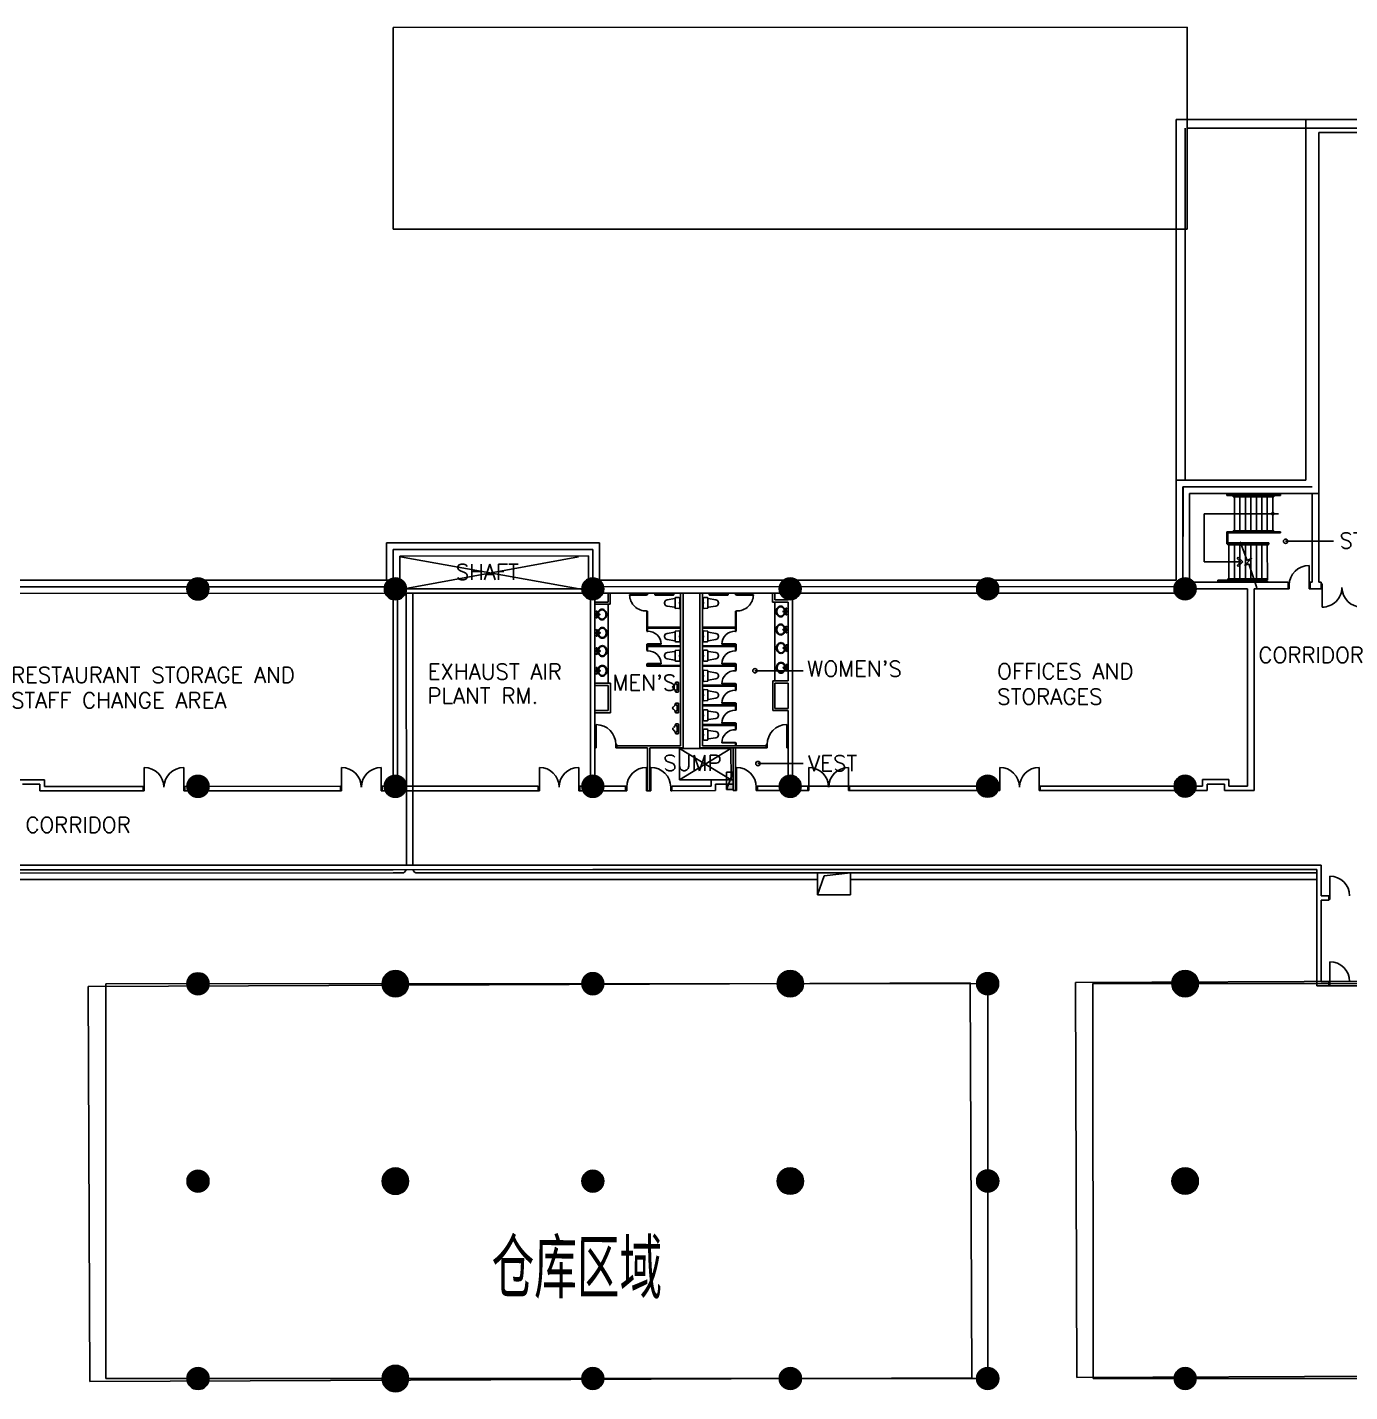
# Model space of a CAD drawing. Extents: x 3835738 to 4446688, y -234172 to 94826.
# Drawn here: x 4176206 to 4236489, y 32601 to 94805 of the extents above; entities that cross this region are included whole.
import ezdxf
from ezdxf.enums import TextEntityAlignment as Align

# ---------------------------------------------------------------- set-up
doc = ezdxf.new("R2010")
doc.units = 0
doc.header["$LTSCALE"] = 1000
doc.header["$MEASUREMENT"] = 0
doc.layers.add('e-填充', color=8, linetype='Continuous')
doc.layers.add('原有地下室', color=160, linetype='Continuous')
doc.styles.add('ROMANS', font='romans__.ttf', dxfattribs={"height": 0.2})
doc.styles.get("Standard").update_dxf_attribs({"font": 'gbenor.shx', "bigfont": 'gbcbig.shx'})

# ---------------------------------------------------------------- blocks, each defined once
blk = doc.blocks.new('A$C0789794C')
at = {"layer": 'e-填充'}
for p, q in [((53900, 55600), (53900, 46400)), ((90100, 55600), (53900, 55600)), ((90100, 46400), (90100, 55600)), ((89600, 51400), (126400, 51400)), ((89600, 34650), (89600, 51400)), ((95500, 51400), (95500, 34950)), ((95500, 51400), (117400, 51400)), ((90000, 34950), (90000, 51000)), ((90150, 51000), (126000, 51000)), ((96100, 50800), (116800, 50800)), ((96100, 50800), (96100, 34350)), ((53900, 46400), (90100, 46400)), ((95500, 34950), (89600, 34950)), ((89600, 34950), (89600, 30400)), ((89900, 34650), (89900, 30100)), ((95800, 34650), (89900, 34650)), ((89900, 30100), (89918, 34650)), ((89918, 34650), (95800, 34650)), ((90200, 30300), (90200, 34350)), ((96100, 34350), (90200, 34350)), ((91900, 34300), (91900, 34250)), ((91900, 34300), (94350, 34300)), ((91900, 34250), (94350, 34250)), ((92200, 34350), (92200, 34300)), ((92200, 34250), (92200, 34200)), ((94051, 34300), (94051, 34350)), ((94051, 34200), (94051, 34250)), ((94350, 34300), (94350, 34250)), ((95800, 34350), (95800, 30300)), ((96100, 34350), (96100, 30300)), ((92200, 34200), (94051, 34200)), ((92250, 34200), (92250, 32650)), ((92500, 34200), (92500, 32650)), ((92750, 34200), (92750, 32650)), ((93000, 34200), (93000, 32650)), ((93250, 34200), (93250, 32650)), ((93500, 34200), (93500, 32650)), ((93750, 34200), (93750, 32650)), ((94000, 34200), (94000, 32650)), ((90875, 31225), (90875, 33425)), ((90875, 33425), (94259, 33425)), ((91900, 32600), (91900, 32050)), ((91900, 32600), (94350, 32600)), ((91950, 32550), (91950, 32100)), ((91950, 32550), (94350, 32550)), ((92200, 32650), (92200, 32600)), ((92200, 32650), (94051, 32650)), ((94051, 32650), (94051, 32600)), ((94350, 32550), (94350, 32600)), ((53600, 32100), (63000, 32100)), ((53600, 30400), (53600, 32100)), ((53900, 30100), (53900, 31800)), ((53900, 31800), (63000, 31800)), ((53900, 30100), (53900, 31800)), ((53900, 31800), (63000, 31800)), ((63000, 32100), (63300, 32100)), ((63000, 31800), (63000, 30100)), ((63000, 31800), (63000, 30100)), ((63300, 32100), (63300, 30400)), ((91900, 32050), (92546, 32050)), ((91950, 32100), (92527, 32100)), ((91950, 32000), (91950, 32050)), ((91950, 32000), (92565, 32000)), ((92000, 30450), (92000, 32000)), ((92250, 30450), (92250, 32000)), ((92500, 30450), (92500, 32000)), ((92838, 31288), (92511, 32143)), ((92527, 32100), (93821, 32100)), ((92546, 32050), (93821, 32050)), ((92565, 32000), (93800, 32000)), ((92750, 30450), (92750, 32000)), ((93000, 30450), (93000, 32000)), ((93250, 30450), (93250, 32000)), ((93500, 30450), (93500, 32000)), ((93750, 30400), (93750, 32000)), ((93800, 32000), (93800, 32050)), ((93821, 32050), (93821, 32100)), ((96773, 32168), (94582, 32168)), ((54200, 31500), (62800, 31500)), ((54200, 30400), (54200, 31500)), ((54242, 29969), (62342, 31468)), ((54242, 31468), (62542, 29968)), ((62800, 30000), (62800, 31500)), ((90875, 31225), (92554, 31225)), ((92421, 31437), (92368, 31384)), ((92527, 31225), (92368, 31384)), ((92527, 31225), (92368, 31066)), ((92633, 31225), (92421, 31437)), ((92633, 31225), (92421, 31013)), ((92715, 31060), (93048, 31402)), ((92901, 31132), (92715, 31060)), ((93048, 31402), (92838, 31288)), ((93276, 30043), (92901, 31132)), ((92421, 31013), (92368, 31066)), ((95650, 30160), (95650, 31062)), ((27100, 30100), (53900, 30100)), ((27100, 30100), (53900, 30100)), ((27400, 30400), (54009, 30400)), ((54246, 30000), (62800, 30000)), ((62900, 20800), (62900, 30000)), ((63000, 30100), (89900, 30100)), ((63000, 30100), (89900, 30100)), ((63300, 30400), (89600, 30400)), ((72100, 30400), (72100, 21387)), ((90200, 30300), (94702, 30300)), ((90208, 30000), (92850, 30000)), ((91500, 30400), (93153, 30400)), ((91500, 30350), (91500, 30400)), ((91500, 30350), (93170, 30350)), ((91950, 30400), (91950, 30450)), ((91950, 30450), (93136, 30450)), ((91950, 30300), (91950, 30350)), ((91950, 30300), (93669, 30300)), ((92850, 30000), (92850, 21000)), ((93136, 30450), (93750, 30450)), ((93150, 30000), (94702, 30000)), ((93150, 20800), (93150, 30000)), ((93151, 30400), (93750, 30400)), ((93170, 30350), (93750, 30350)), ((93750, 30300), (93750, 30350)), ((94698, 30000), (94698, 30160)), ((94748, 30160), (94698, 30160)), ((94748, 30000), (94698, 30000)), ((94700, 30300), (94700, 30000)), ((94748, 30000), (94748, 30160)), ((95650, 30000), (95650, 30160)), ((95700, 30160), (95650, 30160)), ((95700, 30000), (95650, 30000)), ((95700, 30300), (95800, 30300)), ((95700, 30300), (95700, 30000)), ((95700, 30000), (95700, 30160)), ((95700, 30000), (96200, 30000)), ((95700, 30000), (96200, 30000)), ((96100, 30300), (96200, 30300)), ((96200, 30300), (96200, 30000)), ((96200, 30221), (96250, 30221)), ((96200, 30221), (96200, 30061)), ((96200, 30061), (96250, 30061)), ((96250, 30221), (96250, 30061)), ((96250, 30061), (96250, 29164)), ((26800, 29800), (54009, 29800)), ((53900, 29600), (53900, 20800)), ((54100, 29600), (54100, 21200)), ((54246, 29800), (62746, 29800)), ((54500, 29800), (54500, 17400)), ((54800, 29800), (54800, 17400)), ((62900, 29600), (62900, 20800)), ((63006, 29800), (71541, 29800)), ((63100, 29400), (63100, 29800)), ((63100, 29600), (63100, 21200)), ((63100, 29400), (63700, 29400)), ((63100, 25700), (63100, 29300)), ((63100, 29300), (63800, 29300)), ((63700, 29400), (63700, 29800)), ((63700, 29300), (63700, 25700)), ((63800, 29300), (63800, 29800)), ((65452, 29728), (64677, 29728)), ((65452, 29711), (64677, 29711)), ((65500, 29728), (65452, 29728)), ((65460, 29800), (65460, 29728)), ((65500, 29800), (65500, 29728)), ((65826, 29740), (65826, 29800)), ((65846, 29720), (66680, 29720)), ((65861, 29775), (65861, 29800)), ((65881, 29755), (66645, 29755)), ((66276, 29345), (66276, 29370)), ((66384, 29497), (66735, 29554)), ((66665, 29775), (66665, 29800)), ((66700, 29740), (66700, 29800)), ((66756, 29578), (66756, 29137)), ((66927, 29613), (66780, 29603)), ((67029, 29358), (66927, 29358)), ((66975, 29564), (66975, 29151)), ((67000, 22850), (67000, 29800)), ((67120, 22750), (67120, 29800)), ((67880, 22750), (67880, 29800)), ((67971, 29358), (68073, 29358)), ((68000, 22850), (68000, 29800)), ((68025, 29564), (68025, 29151)), ((68073, 29613), (68220, 29603)), ((68244, 29578), (68244, 29137)), ((68616, 29497), (68265, 29554)), ((68300, 29740), (68300, 29800)), ((69154, 29720), (68320, 29720)), ((68335, 29775), (68335, 29800)), ((69119, 29755), (68355, 29755)), ((68724, 29345), (68724, 29370)), ((69139, 29775), (69139, 29800)), ((69174, 29740), (69174, 29800)), ((69500, 29800), (69500, 29728)), ((69500, 29728), (69548, 29728)), ((69540, 29800), (69540, 29728)), ((69548, 29728), (70323, 29728)), ((69548, 29711), (70323, 29711)), ((71200, 29400), (71200, 29800)), ((71900, 29400), (71200, 29400)), ((71300, 29500), (71300, 29800)), ((71900, 29500), (71300, 29500)), ((71300, 25800), (71300, 29400)), ((71900, 29510), (71900, 29500)), ((71900, 29400), (71900, 25800)), ((72459, 29800), (90000, 29800)), ((63122, 28832), (63078, 28832)), ((63116, 28832), (63090, 28832)), ((63100, 28810), (63100, 28855)), ((63173, 28870), (63275, 28857)), ((63173, 28795), (63275, 28807)), ((65500, 28978), (65452, 28978)), ((65460, 28978), (65460, 28075)), ((65500, 28978), (65500, 28250)), ((66384, 29218), (66735, 29161)), ((66927, 29102), (66780, 29113)), ((68073, 29102), (68220, 29113)), ((68616, 29218), (68265, 29161)), ((69500, 28978), (69500, 28250)), ((69500, 28978), (69548, 28978)), ((69540, 28978), (69540, 28075)), ((71821, 29006), (71718, 28993)), ((71821, 28931), (71718, 28943)), ((71871, 28968), (71916, 28968)), ((71878, 28968), (71903, 28968)), ((71893, 28991), (71893, 28946)), ((63134, 27994), (63089, 27994)), ((63127, 27994), (63102, 27994)), ((63111, 27972), (63111, 28016)), ((63184, 28031), (63287, 28019)), ((65489, 28063), (65459, 28063)), ((65460, 28075), (65499, 28075)), ((67000, 28250), (65500, 28250)), ((67000, 28210), (65500, 28210)), ((65500, 28210), (65500, 28075)), ((66384, 27972), (66735, 28030)), ((66756, 28054), (66756, 27613)), ((66927, 28088), (66780, 28078)), ((66975, 28039), (66975, 27627)), ((68000, 28250), (69500, 28250)), ((68000, 28210), (69500, 28210)), ((68025, 28039), (68025, 27627)), ((68073, 28088), (68220, 28078)), ((68244, 28054), (68244, 27613)), ((68616, 27972), (68265, 28030)), ((69500, 28210), (69500, 28075)), ((69540, 28075), (69501, 28075)), ((69511, 28063), (69541, 28063)), ((71821, 28179), (71718, 28166)), ((71821, 28104), (71718, 28116)), ((71871, 28141), (71916, 28141)), ((71878, 28141), (71903, 28141)), ((71893, 28164), (71893, 28119)), ((63184, 27956), (63287, 27969)), ((65460, 27475), (65460, 27410)), ((65460, 27475), (65499, 27475)), ((65460, 27410), (65460, 27185)), ((65499, 27489), (66118, 27489)), ((65499, 27475), (66118, 27475)), ((65499, 27475), (65499, 27410)), ((67000, 27410), (65499, 27410)), ((67000, 27370), (65500, 27370)), ((65500, 27370), (65500, 27185)), ((66276, 27821), (66276, 27845)), ((66384, 27694), (66735, 27637)), ((66927, 27578), (66780, 27588)), ((67029, 27833), (66927, 27833)), ((67971, 27833), (68073, 27833)), ((68000, 27410), (69501, 27410)), ((68000, 27370), (69500, 27370)), ((68073, 27578), (68220, 27588)), ((68616, 27694), (68265, 27637)), ((68724, 27821), (68724, 27845)), ((69501, 27489), (68882, 27489)), ((69501, 27475), (68882, 27475)), ((69500, 27370), (69500, 27185)), ((69540, 27475), (69501, 27475)), ((69501, 27475), (69501, 27410)), ((69540, 27475), (69540, 27410)), ((69540, 27410), (69540, 27185)), ((63134, 27167), (63089, 27167)), ((63127, 27167), (63102, 27167)), ((63111, 27145), (63111, 27189)), ((63184, 27204), (63287, 27192)), ((63184, 27129), (63287, 27142)), ((65489, 27173), (65459, 27173)), ((65460, 27185), (65499, 27185)), ((66276, 26941), (66276, 26965)), ((66384, 27092), (66735, 27149)), ((66384, 26814), (66735, 26757)), ((66756, 27173), (66756, 26732)), ((66927, 27208), (66780, 27198)), ((67029, 26953), (66927, 26953)), ((66975, 27159), (66975, 26747)), ((67971, 26953), (68073, 26953)), ((68025, 27159), (68025, 26747)), ((68073, 27208), (68220, 27198)), ((68244, 27173), (68244, 26732)), ((68616, 27092), (68265, 27149)), ((68616, 26814), (68265, 26757)), ((68724, 26941), (68724, 26965)), ((69540, 27185), (69501, 27185)), ((69511, 27173), (69541, 27173)), ((71832, 27340), (71730, 27328)), ((71832, 27265), (71730, 27278)), ((71883, 27303), (71927, 27303)), ((71889, 27303), (71915, 27303)), ((71905, 27325), (71905, 27281)), ((63134, 26267), (63089, 26267)), ((63127, 26267), (63102, 26267)), ((63111, 26245), (63111, 26289)), ((63184, 26304), (63287, 26292)), ((63184, 26229), (63287, 26242)), ((65460, 26585), (65499, 26585)), ((65460, 26585), (65460, 26470)), ((67000, 26470), (65460, 26470)), ((65499, 26599), (66118, 26599)), ((65499, 26585), (65499, 26520)), ((65499, 26585), (66118, 26585)), ((67000, 26510), (65499, 26510)), ((66927, 26698), (66780, 26708)), ((68000, 26510), (69501, 26510)), ((68000, 26470), (69501, 26470)), ((68025, 26239), (68025, 25827)), ((68073, 26698), (68220, 26708)), ((68073, 26288), (68220, 26278)), ((68244, 26254), (68244, 25813)), ((68616, 26172), (68265, 26230)), ((69501, 26599), (68882, 26599)), ((69501, 26585), (68882, 26585)), ((69501, 26585), (69501, 26510)), ((69540, 26585), (69501, 26585)), ((69501, 26470), (69501, 26275)), ((69540, 26275), (69501, 26275)), ((69511, 26263), (69541, 26263)), ((69540, 26585), (69540, 26275)), ((72595, 26268), (70393, 26268)), ((71832, 26440), (71730, 26428)), ((71832, 26365), (71730, 26378)), ((71883, 26403), (71927, 26403)), ((71889, 26403), (71915, 26403)), ((71905, 26425), (71905, 26381)), ((63100, 25700), (63800, 25700)), ((63100, 25600), (63700, 25600)), ((63100, 24450), (63100, 25600)), ((63700, 24450), (63700, 25600)), ((63800, 24350), (63800, 25700)), ((66889, 25745), (66789, 25745)), ((66839, 25623), (66839, 25417)), ((66914, 25320), (66914, 25720)), ((67971, 26033), (68073, 26033)), ((68000, 25610), (69501, 25610)), ((68000, 25570), (69500, 25570)), ((68073, 25778), (68220, 25788)), ((68616, 25894), (68265, 25837)), ((68724, 26021), (68724, 26045)), ((69501, 25689), (68882, 25689)), ((69501, 25675), (68882, 25675)), ((69500, 25570), (69500, 25385)), ((69501, 25675), (69501, 25610)), ((69540, 25675), (69501, 25675)), ((69540, 25675), (69540, 25610)), ((69540, 25610), (69540, 25385)), ((71900, 25800), (71200, 25800)), ((71200, 24450), (71200, 25800)), ((71900, 25700), (71300, 25700)), ((71300, 24550), (71300, 25700)), ((71900, 25700), (71900, 24550)), ((66889, 25295), (66789, 25295)), ((67971, 25153), (68073, 25153)), ((68025, 25359), (68025, 24947)), ((68073, 25408), (68220, 25398)), ((68073, 24898), (68220, 24908)), ((68244, 25373), (68244, 24932)), ((68616, 25292), (68265, 25349)), ((68616, 25014), (68265, 24957)), ((68724, 25141), (68724, 25165)), ((69540, 25385), (69501, 25385)), ((69511, 25373), (69541, 25373)), ((63100, 24450), (63700, 24450)), ((63100, 24350), (63800, 24350)), ((63100, 21000), (63100, 24350)), ((66889, 24795), (66789, 24795)), ((66889, 24345), (66789, 24345)), ((66839, 24673), (66839, 24467)), ((66914, 24370), (66914, 24770)), ((68000, 24710), (69501, 24710)), ((68000, 24670), (69501, 24670)), ((68025, 24439), (68025, 24027)), ((68073, 24488), (68220, 24478)), ((68244, 24454), (68244, 24013)), ((68616, 24372), (68265, 24430)), ((69501, 24799), (68882, 24799)), ((69501, 24785), (68882, 24785)), ((69540, 24785), (69501, 24785)), ((69501, 24785), (69501, 24710)), ((69501, 24670), (69501, 24475)), ((69540, 24475), (69501, 24475)), ((69511, 24463), (69541, 24463)), ((69540, 24785), (69540, 24475)), ((71900, 24450), (71200, 24450)), ((71900, 24550), (71300, 24550)), ((71900, 24450), (71900, 21000)), ((63150, 22910), (63150, 23812)), ((66889, 23845), (66789, 23845)), ((66839, 23723), (66839, 23517)), ((66914, 23420), (66914, 23820)), ((67971, 24233), (68073, 24233)), ((68000, 23810), (69501, 23810)), ((68000, 23770), (69500, 23770)), ((68073, 23978), (68220, 23988)), ((68616, 24094), (68265, 24037)), ((68724, 24221), (68724, 24245)), ((69501, 23889), (68882, 23889)), ((69501, 23875), (68882, 23875)), ((69500, 23770), (69500, 23585)), ((69540, 23875), (69501, 23875)), ((69501, 23875), (69501, 23810)), ((69540, 23875), (69540, 23810)), ((69540, 23810), (69540, 23585)), ((71850, 22910), (71850, 23812)), ((66889, 23395), (66789, 23395)), ((67971, 23353), (68073, 23353)), ((68025, 23559), (68025, 23147)), ((68073, 23608), (68220, 23598)), ((68073, 23098), (68220, 23108)), ((68244, 23573), (68244, 23132)), ((68616, 23492), (68265, 23549)), ((68616, 23214), (68265, 23157)), ((68724, 23341), (68724, 23365)), ((69540, 23585), (69501, 23585)), ((69511, 23573), (69541, 23573)), ((63100, 22750), (63100, 22910)), ((63100, 22910), (63150, 22910)), ((63100, 22750), (63150, 22750)), ((63150, 22750), (63150, 22910)), ((64052, 22750), (64052, 22910)), ((64052, 22910), (64102, 22910)), ((64052, 22750), (64102, 22750)), ((64100, 22750), (64100, 22850)), ((64100, 22850), (67000, 22850)), ((64100, 22750), (65500, 22750)), ((64102, 22750), (64102, 22910)), ((65500, 20800), (65500, 22750)), ((65600, 22750), (67120, 22750)), ((65600, 20800), (65600, 22750)), ((66950, 22723), (69300, 21298)), ((69300, 22723), (66950, 21298)), ((66950, 21298), (66950, 22723)), ((69300, 22723), (66950, 22723)), ((70900, 22750), (67880, 22750)), ((70900, 22850), (68000, 22850)), ((69501, 22999), (68882, 22999)), ((69501, 22985), (68882, 22985)), ((69300, 21298), (69300, 22723)), ((69400, 21300), (69400, 22750)), ((69500, 20800), (69500, 22750)), ((69501, 22985), (69501, 22850)), ((69540, 22985), (69501, 22985)), ((69540, 22985), (69540, 22850)), ((70898, 22750), (70898, 22910)), ((70948, 22910), (70898, 22910)), ((70948, 22750), (70898, 22750)), ((70900, 22850), (70900, 22750)), ((70948, 22750), (70948, 22910)), ((71850, 22750), (71850, 22910)), ((71900, 22910), (71850, 22910)), ((71900, 22750), (71850, 22750)), ((71900, 22750), (71900, 22910)), ((42550, 20960), (42550, 21857)), ((44350, 20960), (44350, 21857)), ((51550, 20960), (51550, 21857)), ((53350, 20960), (53350, 21857)), ((60564, 20960), (60564, 21860)), ((62364, 20960), (62364, 21860)), ((65450, 20960), (65450, 21862)), ((65650, 20960), (65650, 21862)), ((69550, 20960), (69550, 21862)), ((72595, 22037), (70528, 22037)), ((72850, 20960), (72850, 21857)), ((74650, 20960), (74650, 21857)), ((81550, 20960), (81550, 21857)), ((83350, 20960), (83350, 21857)), ((36800, 21300), (38000, 21300)), ((38000, 21000), (38000, 21300)), ((69300, 21298), (66950, 21298)), ((69400, 21300), (68400, 21300)), ((68400, 21000), (68400, 21300)), ((69100, 20850), (69400, 21650)), ((69100, 21650), (69400, 21650)), ((69100, 20850), (69100, 21650)), ((69400, 21650), (69400, 20850)), ((90800, 21300), (92000, 21300)), ((90800, 21000), (90800, 21300)), ((92000, 21000), (92000, 21300)), ((37000, 21100), (37800, 21100)), ((37800, 20800), (37800, 21100)), ((37800, 20800), (42500, 20800)), ((38000, 21000), (42500, 21000)), ((42500, 20800), (42500, 21000)), ((42500, 20960), (42550, 20960)), ((42500, 20800), (42500, 20960)), ((42500, 20800), (42550, 20800)), ((42550, 20800), (42550, 20960)), ((44350, 20800), (44350, 20960)), ((44350, 20960), (44400, 20960)), ((44350, 20800), (44400, 20800)), ((44400, 20800), (44400, 21000)), ((44400, 21000), (51500, 21000)), ((44400, 20800), (44400, 20960)), ((44400, 20800), (51500, 20800)), ((51500, 20800), (51500, 21000)), ((51500, 20960), (51550, 20960)), ((51500, 20800), (51500, 20960)), ((51500, 20800), (51550, 20800)), ((51550, 20800), (51550, 20960)), ((53350, 20800), (53350, 20960)), ((53350, 20960), (53400, 20960)), ((53350, 20800), (53400, 20800)), ((53400, 20800), (53400, 21000)), ((53400, 21000), (60514, 21000)), ((53400, 20800), (53400, 20960)), ((53400, 20800), (60514, 20800)), ((60514, 21000), (60514, 20800)), ((62414, 21000), (62414, 20800)), ((62414, 21000), (63000, 21000)), ((62414, 20800), (63000, 20800)), ((62900, 20800), (64500, 20800)), ((63312, 21000), (64500, 21000)), ((64498, 20800), (64498, 20960)), ((64548, 20960), (64498, 20960)), ((64548, 20800), (64498, 20800)), ((64500, 20800), (64500, 21000)), ((64548, 20800), (64548, 20960)), ((65450, 20800), (65450, 20960)), ((65500, 20960), (65450, 20960)), ((65500, 20800), (65450, 20800)), ((65500, 20800), (65500, 20960)), ((65500, 20800), (65600, 20800)), ((65600, 20800), (65600, 20960)), ((65600, 20960), (65650, 20960)), ((65600, 20800), (65650, 20800)), ((65650, 20800), (65650, 20960)), ((66552, 20800), (66552, 20960)), ((66552, 20960), (66602, 20960)), ((66552, 20800), (66602, 20800)), ((66600, 20800), (66600, 21000)), ((68400, 21000), (66600, 21000)), ((68600, 20800), (66600, 20800)), ((66602, 20800), (66602, 20960)), ((69400, 21100), (68600, 21100)), ((68600, 20800), (68600, 21100)), ((69400, 20850), (69100, 20850)), ((69400, 20800), (69400, 21100)), ((69500, 20800), (69400, 20800)), ((69500, 20800), (69500, 20960)), ((69500, 20960), (69550, 20960)), ((69500, 20800), (69550, 20800)), ((69550, 20800), (69550, 20960)), ((70452, 20800), (70452, 20960)), ((70452, 20960), (70502, 20960)), ((70452, 20800), (70502, 20800)), ((70500, 20800), (70500, 21000)), ((71688, 21000), (70500, 21000)), ((71688, 20800), (70500, 20800)), ((70502, 20800), (70502, 20960)), ((72371, 21000), (81500, 21000)), ((72371, 20800), (72800, 20800)), ((72800, 20800), (72800, 21000)), ((72800, 20960), (72850, 20960)), ((72800, 20800), (72800, 20960)), ((72800, 20800), (72850, 20800)), ((72850, 20800), (72850, 20960)), ((74650, 20800), (74650, 20960)), ((74650, 20960), (74700, 20960)), ((74650, 20800), (74700, 20800)), ((74700, 20800), (74700, 21000)), ((74700, 20800), (74700, 20960)), ((74700, 20800), (81500, 20800)), ((81500, 21000), (81500, 20800)), ((81500, 20800), (81500, 20960)), ((81500, 20960), (81550, 20960)), ((81500, 20800), (81550, 20800)), ((81550, 20800), (81550, 20960)), ((83350, 20960), (83400, 20960)), ((83350, 20800), (83350, 20960)), ((83350, 20800), (83400, 20800)), ((83400, 21000), (83400, 20800)), ((83400, 21000), (90800, 21000)), ((83400, 20800), (83400, 20960)), ((83400, 20800), (91000, 20800)), ((91000, 21100), (91800, 21100)), ((91000, 20800), (91000, 21100)), ((91800, 20800), (91800, 21100)), ((91800, 20800), (93150, 20800)), ((92000, 21000), (92850, 21000)), ((-600, 17400), (63000, 17400)), ((100, 17200), (53900, 17200)), ((53900, 17050), (26800, 17050)), ((53900, 17200), (63000, 17200)), ((54300, 17050), (53900, 17050)), ((63000, 17050), (55000, 17050)), ((63000, 17400), (96200, 17400)), ((63000, 17200), (96000, 17200)), ((63000, 17050), (96000, 17050)), ((73250, 16050), (73250, 17050)), ((73250, 16050), (73550, 16912)), ((73550, 16912), (74750, 17050)), ((74750, 16050), (74750, 17050)), ((96000, 11900), (96000, 17200)), ((96200, 16002), (96200, 17400)), ((96603, 16002), (96603, 16899)), ((53900, 16750), (20750, 16750)), ((63000, 16750), (53900, 16750)), ((63000, 16750), (73250, 16750)), ((74750, 16750), (96000, 16750)), ((73250, 16050), (74750, 16050)), ((96200, 16002), (96553, 16002)), ((96200, 12100), (96200, 15802)), ((96200, 15802), (96553, 15802)), ((96553, 16002), (96553, 15802)), ((96553, 15842), (96553, 16002)), ((96553, 16002), (96603, 16002)), ((96553, 15842), (96603, 15842)), ((96603, 15842), (96603, 16002)), ((96603, 12100), (96603, 12997)), ((40800, 12000), (81000, 12000)), ((40800, -6000), (40800, 12000)), ((81000, -6000), (81000, 12000)), ((85800, 12000), (130200, 12000)), ((85800, -6000), (85800, 12000)), ((96553, 11900), (96000, 11900)), ((96553, 12100), (96200, 12100)), ((96553, 12100), (96553, 11900)), ((96553, 11940), (96553, 12100)), ((96553, 12100), (96603, 12100)), ((96553, 11940), (96603, 11940)), ((96553, 11900), (98725, 11900)), ((96603, 11940), (96603, 12100)), ((40800, -6000), (81000, -6000)), ((85800, -6000), (130200, -6000))]:
    blk.add_line(p, q, dxfattribs=at)
for points, const_width in [([(44750, 30000, 1), (45250, 30000, 1)], 500), ([(53754, 30000, 1), (54246, 30000, 1)], 491), ([(62750, 30000, 1), (63250, 30000, 1)], 500), ([(62750, 30000, 1), (63250, 30000, 1)], 500), ([(71754, 30000, 1), (72246, 30000, 1)], 491), ([(80750, 30000, 1), (81250, 30000, 1)], 500), ([(89754, 30000, 1), (90246, 30000, 1)], 491), ([(44750, 21000, 1), (45250, 21000, 1)], 500), ([(44750, 21000, 1), (45250, 21000, 1)], 500), ([(53750, 21000, 1), (54250, 21000, 1)], 500), ([(53750, 21000, 1), (54250, 21000, 1)], 500), ([(62750, 21000, 1), (63250, 21000, 1)], 500), ([(62750, 21000, 1), (63250, 21000, 1)], 500), ([(62750, 21000, 1), (63250, 21000, 1)], 500), ([(62750, 21000, 1), (63250, 21000, 1)], 500), ([(71750, 21000, 1), (72250, 21000, 1)], 500), ([(71750, 21000, 1), (72250, 21000, 1)], 500), ([(80750, 21000, 1), (81250, 21000, 1)], 500), ([(80750, 21000, 1), (81250, 21000, 1)], 500), ([(89750, 21000, 1), (90250, 21000, 1)], 500), ([(89750, 21000, 1), (90250, 21000, 1)], 500), ([(44750, 12000, 1), (45250, 12000, 1)], 500), ([(44750, 12000, 1), (45250, 12000, 1)], 500), ([(53706, 12000, 1), (54294, 12000, 1)], 588), ([(62750, 12000, 1), (63250, 12000, 1)], 500), ([(62750, 12000, 1), (63250, 12000, 1)], 500), ([(62750, 12000, 1), (63250, 12000, 1)], 500), ([(62750, 12000, 1), (63250, 12000, 1)], 500), ([(71706, 12000, 1), (72294, 12000, 1)], 588), ([(80750, 12000, 1), (81250, 12000, 1)], 500), ([(80750, 12000, 1), (81250, 12000, 1)], 500), ([(89706, 12000, 1), (90294, 12000, 1)], 588), ([(44750, 3000, 1), (45250, 3000, 1)], 500), ([(44750, 3000, 1), (45250, 3000, 1)], 500), ([(53706, 3000, 1), (54294, 3000, 1)], 588), ([(62750, 3000, 1), (63250, 3000, 1)], 500), ([(62750, 3000, 1), (63250, 3000, 1)], 500), ([(62750, 3000, 1), (63250, 3000, 1)], 500), ([(62750, 3000, 1), (63250, 3000, 1)], 500), ([(71706, 3000, 1), (72294, 3000, 1)], 588), ([(80750, 3000, 1), (81250, 3000, 1)], 500), ([(80750, 3000, 1), (81250, 3000, 1)], 500), ([(89706, 3000, 1), (90294, 3000, 1)], 588), ([(44750, -6000, 1), (45250, -6000, 1)], 500), ([(44750, -6000, 1), (45250, -6000, 1)], 500), ([(53706, -6000, 1), (54294, -6000, 1)], 588), ([(62750, -6000, 1), (63250, -6000, 1)], 500), ([(62750, -6000, 1), (63250, -6000, 1)], 500), ([(62750, -6000, 1), (63250, -6000, 1)], 500), ([(71750, -6000, 1), (72250, -6000, 1)], 500), ([(71750, -6000, 1), (72250, -6000, 1)], 500), ([(80750, -6000, 1), (81250, -6000, 1)], 500), ([(80750, -6000, 1), (81250, -6000, 1)], 500), ([(89750, -6000, 1), (90250, -6000, 1)], 500), ([(89750, -6000, 1), (90250, -6000, 1)], 500)]:
    blk.add_lwpolyline(points, format="xyb", close=True, dxfattribs=dict(at, const_width=const_width))
for points in [[(60564, 20960), (60514, 20960), (60514, 20800), (60564, 20800), (60564, 20960)], [(62364, 20960), (62414, 20960), (62414, 20800), (62364, 20800), (62364, 20960)]]:
    blk.add_lwpolyline(points, dxfattribs=at)
for centre, radius in [((94000, 33425), 50), ((94582, 32168), 100), ((45000, 30000), 500), ((54000, 30000), 500), ((63000, 30000), 500), ((63000, 30000), 500), ((72000, 30000), 500), ((72000, 30000), 500), ((81000, 30000), 500), ((90000, 30000), 500), ((70393, 26268), 100), ((70528, 22037), 100), ((45000, 21000), 500), ((45000, 21000), 500), ((54000, 21000), 500), ((54000, 21000), 500), ((63000, 21000), 500), ((63000, 21000), 500), ((63000, 21000), 500), ((63000, 21000), 500), ((72000, 21000), 500), ((72000, 21000), 500), ((81000, 21000), 500), ((81000, 21000), 500), ((90000, 21000), 500), ((90000, 21000), 500), ((45000, 12000), 500), ((45000, 12000), 500), ((54000, 12000), 600), ((63000, 12000), 500), ((63000, 12000), 500), ((63000, 12000), 500), ((63000, 12000), 500), ((72000, 12000), 600), ((81000, 12000), 500), ((81000, 12000), 500), ((90000, 12000), 600), ((45000, 3000), 500), ((45000, 3000), 500), ((54000, 3000), 600), ((63000, 3000), 500), ((63000, 3000), 500), ((63000, 3000), 500), ((63000, 3000), 500), ((72000, 3000), 600), ((81000, 3000), 500), ((81000, 3000), 500), ((90000, 3000), 600), ((45000, -6000), 500), ((45000, -6000), 500), ((54000, -6000), 600), ((63000, -6000), 500), ((63000, -6000), 500), ((63000, -6000), 500), ((72000, -6000), 500), ((72000, -6000), 500), ((81000, -6000), 500), ((81000, -6000), 500), ((90000, -6000), 500), ((90000, -6000), 500)]:
    blk.add_circle(centre, radius, dxfattribs=at)
for centre, radius, start, end in [((95650, 30160), 902, 90, 180), ((96250, 30061), 897, 270, 0), ((98050, 30061), 897, 180, 270), ((65427, 29741), 750, 180.99387, 271.89947), ((65846, 29740), 20, 180, 270), ((65881, 29775), 20, 180, 270), ((66404, 29370), 128, 98.69542, 180), ((66404, 29345), 128, 180, 261.30458), ((66645, 29775), 20, 270, 0), ((66680, 29740), 20, 270, 0), ((66731, 29578), 24.5, 270, 0), ((66780, 29578), 24.5, 90, 180), ((66927, 29564), 48.9, 0, 90), ((68320, 29740), 20, 180, 270), ((68355, 29775), 20, 180, 270), ((69119, 29775), 20, 270, 0), ((69154, 29740), 20, 270, 0), ((69573, 29741), 750, 268.10053, 359.00613), ((66731, 29137), 24.5, 0, 90), ((66780, 29137), 24.5, 180, 270), ((66927, 29151), 48.9, 270, 0), ((65518, 27465), 600, 0.99387, 91.89947), ((66731, 28054), 24.5, 270, 0), ((66780, 28054), 24.5, 90, 180), ((66927, 28039), 48.9, 0, 90), ((69482, 27465), 600, 88.10053, 179.00613), ((66404, 27845), 128, 98.69542, 180), ((66404, 27821), 128, 180, 261.30458), ((66731, 27613), 24.5, 0, 90), ((66780, 27613), 24.5, 180, 270), ((66927, 27627), 48.9, 270, 0), ((65518, 26575), 600, 0.99387, 91.89947), ((66404, 26965), 128, 98.69542, 180), ((66404, 26941), 128, 180, 261.30458), ((66731, 27173), 24.5, 270, 0), ((66731, 26732), 24.5, 0, 90), ((66780, 27173), 24.5, 90, 180), ((66927, 27159), 48.9, 0, 90), ((69482, 26575), 600, 88.10053, 179.00613), ((66780, 26732), 24.5, 180, 270), ((66927, 26747), 48.9, 270, 0), ((69482, 25665), 600, 88.10053, 179.00613), ((66704, 25520), 63.2, 126.391, 244.83717), ((66614, 25713), 150, 295.16283, 2.31241), ((66789, 25720), 25, 90, 180), ((66789, 25720), 25, 90, 255.52249), ((66764, 25623), 75, 0, 75.52249), ((66889, 25720), 25, 0, 90), ((66614, 25327), 150, 357.68759, 64.83717), ((66789, 25320), 25, 104.47751, 270), ((66789, 25320), 25, 180, 270), ((66764, 25417), 75, 284.47751, 0), ((66889, 25320), 25, 270, 0), ((69482, 24775), 600, 88.10053, 179.00613), ((66704, 24570), 63.2, 126.391, 244.83717), ((66614, 24763), 150, 295.16283, 2.31241), ((66614, 24377), 150, 357.68759, 64.83717), ((66789, 24770), 25, 90, 180), ((66789, 24770), 25, 90, 255.52249), ((66789, 24370), 25, 104.47751, 270), ((66789, 24370), 25, 180, 270), ((66764, 24673), 75, 0, 75.52249), ((66764, 24467), 75, 284.47751, 0), ((66889, 24770), 25, 0, 90), ((66889, 24370), 25, 270, 0), ((69482, 23865), 600, 88.10053, 179.00613), ((63150, 22910), 902, 0, 90), ((66704, 23620), 63.2, 126.391, 244.83717), ((66614, 23813), 150, 295.16283, 2.31241), ((66789, 23820), 25, 90, 180), ((66789, 23820), 25, 90, 255.52249), ((66764, 23723), 75, 0, 75.52249), ((66889, 23820), 25, 0, 90), ((71850, 22910), 902, 90, 180), ((66614, 23427), 150, 357.68759, 64.83717), ((66789, 23420), 25, 104.47751, 270), ((66789, 23420), 25, 180, 270), ((66764, 23517), 75, 284.47751, 0), ((66889, 23420), 25, 270, 0), ((69482, 22975), 600, 88.10053, 179.00613), ((42550, 20960), 897, 0, 90), ((44350, 20960), 897, 90, 180), ((51550, 20960), 897, 0, 90), ((53350, 20960), 897, 90, 180), ((60564, 20960), 900, 0, 90), ((62364, 20960), 900, 90, 180), ((65450, 20960), 902, 90, 180), ((65650, 20960), 902, 0, 90), ((69550, 20960), 902, 0, 90), ((72850, 20960), 897, 0, 90), ((74650, 20960), 897, 90, 180), ((81550, 20960), 897, 0, 90), ((83350, 20960), 897, 90, 180), ((54300, 17250), 200, 270, 345.52249), ((55000, 17250), 200, 194.47751, 270), ((96603, 16002), 897, 0, 90), ((96603, 12100), 897, 0, 90)]:
    blk.add_arc(centre, radius, start, end, dxfattribs=at)
at = {"layer": 'e-填充', "extrusion": (0, 0, -1)}
for centre, major_axis, start_param, end_param in [((68073, 29564), (34.6, 34.6), 3.926991, 5.497787), ((68220, 29578), (-17.3, 17.3), 0.785398, 2.356194), ((68269, 29578), (17.3, 17.3), 2.356194, 3.926991), ((68596, 29370), (-90.8, 90.8), 0.937162, 2.356194), ((68596, 29345), (90.8, 90.8), 0.785398, 2.204431), ((63167, 28832), (26.9, 26.9), 2.195504, 5.658478), ((63167, 28959), (18, 18), -0.785398, 5.497787), ((63167, 28832), (18, 18), -0.785398, 5.497787), ((63167, 28705), (18, 18), -0.785398, 5.497787), ((63508, 28832), (205, 205), 4.037198, 4.263734), ((63508, 28832), (-205, 205), 5.161043, 5.38758), ((63467, 28847), (175, 175), 4.263734, 4.628669), ((63467, 28818), (-175, 175), 4.796109, 5.161043), ((63508, 28832), (184, 184), 4.035898, 4.263734), ((63508, 28832), (-184, 184), 5.161043, 5.388879), ((63467, 28847), (154, 154), 4.263734, 4.628669), ((63467, 28818), (-154, 154), 4.796109, 5.161043), ((63271, 28832), (-18, 18), 0.946088, 3.766301), ((63442, 28868), (151, 151), 4.628669, 5.042091), ((63442, 28797), (-151, 151), 4.382687, 4.796109), ((63300, 28832), (18, 18), -1.38728, 2.958076), ((63300, 28832), (-13.5, 13.5), 0.264847, 4.447542), ((63442, 28868), (-130, 130), 6.199465, 6.612887), ((63442, 28797), (130, 130), 2.811891, 3.225313), ((63425, 28902), (125, 125), -1.241094, -0.785398), ((63425, 28902), (-104, 104), 0.329702, 0.785398), ((63425, 28763), (104, 104), 2.356194, 2.811891), ((63425, 28902), (-125, 125), 0.785398, 1.241094), ((63425, 28902), (104, 104), -0.785398, -0.329702), ((63425, 28763), (-104, 104), 3.471295, 3.926991), ((63409, 28868), (130, 130), -0.329702, 0.08372), ((63409, 28797), (-130, 130), 3.057873, 3.471295), ((63409, 28868), (151, 151), -0.329702, 0.08372), ((63409, 28797), (-151, 151), 3.057873, 3.471295), ((63383, 28847), (154, 154), 0.08372, 0.448655), ((63383, 28818), (-154, 154), 2.692938, 3.057873), ((63383, 28847), (175, 175), 0.08372, 0.448655), ((63383, 28818), (-175, 175), 2.692938, 3.057873), ((63343, 28832), (184, 184), 0.448655, 0.785398), ((63343, 28832), (-184, 184), 2.356194, 2.692938), ((63343, 28832), (205, 205), 0.448655, 0.785398), ((63343, 28832), (-205, 205), 2.356194, 2.692938), ((68073, 29151), (-34.6, 34.6), 3.926991, 5.497787), ((68220, 29137), (-17.3, 17.3), 2.356194, 3.926991), ((68269, 29137), (-17.3, 17.3), 5.497787, 7.068583), ((71650, 28968), (205, 205), 3.926991, 4.263734), ((71650, 28968), (-205, 205), 5.161043, 5.497787), ((71610, 28982), (175, 175), 4.263734, 4.628669), ((71610, 28954), (-175, 175), 4.796109, 5.161043), ((71650, 28968), (184, 184), 3.926991, 4.263734), ((71650, 28968), (-184, 184), 5.161043, 5.497787), ((71610, 28982), (154, 154), 4.263734, 4.628669), ((71610, 28954), (-154, 154), 4.796109, 5.161043), ((71584, 29004), (151, 151), 4.628669, 5.042091), ((71584, 28933), (-151, 151), 4.382687, 4.796109), ((71584, 29004), (-130, 130), 6.199465, 6.612887), ((71584, 28933), (130, 130), 2.811891, 3.225313), ((71568, 29038), (125, 125), -1.241094, -0.785398), ((71568, 28899), (125, 125), 2.356194, 2.811891), ((71568, 29038), (-104, 104), 0.329702, 0.785398), ((71568, 28899), (104, 104), 2.356194, 2.811891), ((71568, 29038), (-125, 125), 0.785398, 1.241094), ((71568, 29038), (104, 104), -0.785398, -0.329702), ((71568, 28899), (-104, 104), 3.471295, 3.926991), ((71568, 28899), (-125, 125), 3.471295, 3.926991), ((71552, 29004), (130, 130), -0.329702, 0.08372), ((71552, 28933), (-130, 130), 3.057873, 3.471295), ((71552, 29004), (151, 151), -0.329702, 0.08372), ((71552, 28933), (-151, 151), 3.057873, 3.471295), ((71693, 28968), (18, 18), 1.754313, 6.099669), ((71693, 28968), (-13.5, 13.5), 3.406439, 7.589135), ((71526, 28982), (-154, 154), 1.654516, 2.019451), ((71526, 28954), (154, 154), 1.122142, 1.487076), ((71722, 28968), (-18, 18), 4.08768, 6.907894), ((71526, 28982), (175, 175), 0.08372, 0.448655), ((71526, 28954), (-175, 175), 2.692938, 3.057873), ((71486, 28968), (184, 184), 0.448655, 0.676491), ((71486, 28968), (-184, 184), 2.465102, 2.692938), ((71486, 28968), (205, 205), 0.448655, 0.675191), ((71486, 28968), (-205, 205), 2.466401, 2.692938), ((71827, 29095), (-18, 18), 3.926991, 10.210176), ((71827, 28968), (-18, 18), 3.926991, 10.210176), ((71827, 28841), (-18, 18), 3.926991, 10.210176), ((71827, 28968), (-26.9, 26.9), 0.624708, 4.087681), ((63178, 27994), (26.9, 26.9), 2.195504, 5.658478), ((63178, 28121), (18, 18), -0.785398, 5.497787), ((63178, 27994), (18, 18), -0.785398, 5.497787), ((63519, 27994), (205, 205), 4.037198, 4.263734), ((63479, 28008), (175, 175), 4.263734, 4.628669), ((63519, 27994), (184, 184), 4.035898, 4.263734), ((63479, 28008), (154, 154), 4.263734, 4.628669), ((63283, 27994), (-18, 18), 0.946088, 3.766301), ((63453, 28030), (151, 151), 4.628669, 5.042091), ((63312, 27994), (18, 18), -1.38728, 2.958076), ((63312, 27994), (-13.5, 13.5), 0.264847, 4.447542), ((63453, 28030), (-130, 130), 6.199465, 6.612887), ((63425, 28763), (-125, 125), 3.926991, 4.382687), ((63437, 28063), (125, 125), -1.241094, -0.785398), ((63437, 28063), (-104, 104), 0.329702, 0.785398), ((63425, 28763), (125, 125), 1.900498, 2.356194), ((63437, 28063), (-125, 125), 0.785398, 1.241094), ((63437, 28063), (104, 104), -0.785398, -0.329702), ((63420, 28030), (130, 130), -0.329702, 0.08372), ((63420, 28030), (151, 151), -0.329702, 0.08372), ((63395, 28008), (154, 154), 0.08372, 0.448655), ((63395, 28008), (175, 175), 0.08372, 0.448655), ((63354, 27994), (184, 184), 0.448655, 0.785398), ((63354, 27994), (-184, 184), 2.356194, 2.692938), ((63354, 27994), (205, 205), 0.448655, 0.785398), ((63354, 27994), (-205, 205), 2.356194, 2.692938), ((68073, 28039), (34.6, 34.6), 3.926991, 5.497787), ((68220, 28054), (-17.3, 17.3), 0.785398, 2.356194), ((68269, 28054), (17.3, 17.3), 2.356194, 3.926991), ((71650, 28141), (205, 205), 3.926991, 4.263734), ((71650, 28141), (-205, 205), 5.161043, 5.497787), ((71610, 28155), (175, 175), 4.263734, 4.628669), ((71610, 28127), (-175, 175), 4.796109, 5.161043), ((71650, 28141), (184, 184), 3.926991, 4.263734), ((71650, 28141), (-184, 184), 5.161043, 5.497787), ((71610, 28155), (154, 154), 4.263734, 4.628669), ((71610, 28127), (-154, 154), 4.796109, 5.161043), ((71584, 28177), (151, 151), 4.628669, 5.042091), ((71584, 28177), (-130, 130), 6.199465, 6.612887), ((71568, 28211), (125, 125), -1.241094, -0.785398), ((71568, 28211), (-104, 104), 0.329702, 0.785398), ((71568, 28211), (-125, 125), 0.785398, 1.241094), ((71568, 28211), (104, 104), -0.785398, -0.329702), ((71552, 28177), (130, 130), -0.329702, 0.08372), ((71552, 28177), (151, 151), -0.329702, 0.08372), ((71693, 28141), (18, 18), 1.754313, 6.099669), ((71693, 28141), (-13.5, 13.5), 3.406439, 7.589135), ((71526, 28155), (-154, 154), 1.654516, 2.019451), ((71526, 28127), (154, 154), 1.122142, 1.487076), ((71722, 28141), (-18, 18), 4.08768, 6.907894), ((71526, 28155), (175, 175), 0.08372, 0.448655), ((71526, 28127), (-175, 175), 2.692938, 3.057873), ((71486, 28141), (184, 184), 0.448655, 0.676491), ((71486, 28141), (-184, 184), 2.465102, 2.692938), ((71486, 28141), (205, 205), 0.448655, 0.675191), ((71486, 28141), (-205, 205), 2.466401, 2.692938), ((71827, 28268), (-18, 18), 3.926991, 10.210176), ((71827, 28141), (-18, 18), 3.926991, 10.210176), ((71827, 28014), (-18, 18), 3.926991, 10.210176), ((71827, 28141), (-26.9, 26.9), 0.624708, 4.087681), ((63178, 27867), (18, 18), -0.785398, 5.497787), ((63519, 27994), (-205, 205), 5.161043, 5.38758), ((63479, 27980), (-175, 175), 4.796109, 5.161043), ((63519, 27994), (-184, 184), 5.161043, 5.388879), ((63479, 27980), (-154, 154), 4.796109, 5.161043), ((63453, 27958), (-151, 151), 4.382687, 4.796109), ((63453, 27203), (151, 151), 4.628669, 5.042091), ((63453, 27958), (130, 130), 2.811891, 3.225313), ((63437, 27924), (-125, 125), 3.926991, 4.382687), ((63437, 27236), (125, 125), -1.241094, -0.785398), ((63437, 27924), (104, 104), 2.356194, 2.811891), ((63437, 27236), (-104, 104), 0.329702, 0.785398), ((63437, 27924), (-104, 104), 3.471295, 3.926991), ((63437, 27924), (125, 125), 1.900498, 2.356194), ((63437, 27236), (-125, 125), 0.785398, 1.241094), ((63437, 27236), (104, 104), -0.785398, -0.329702), ((63420, 27958), (-130, 130), 3.057873, 3.471295), ((63420, 27958), (-151, 151), 3.057873, 3.471295), ((63420, 27203), (151, 151), -0.329702, 0.08372), ((63395, 27980), (-154, 154), 2.692938, 3.057873), ((63395, 27980), (-175, 175), 2.692938, 3.057873), ((68073, 27627), (-34.6, 34.6), 3.926991, 5.497787), ((68220, 27613), (-17.3, 17.3), 2.356194, 3.926991), ((68269, 27613), (-17.3, 17.3), 5.497787, 7.068583), ((68596, 27845), (-90.8, 90.8), 0.937162, 2.356194), ((68596, 27821), (90.8, 90.8), 0.785398, 2.204431), ((71662, 27303), (205, 205), 3.926991, 4.263734), ((71622, 27317), (175, 175), 4.263734, 4.628669), ((71662, 27303), (184, 184), 3.926991, 4.263734), ((71622, 27317), (154, 154), 4.263734, 4.628669), ((71584, 28106), (-151, 151), 4.382687, 4.796109), ((71596, 27339), (151, 151), 4.628669, 5.042091), ((71584, 28106), (130, 130), 2.811891, 3.225313), ((71596, 27339), (-130, 130), 6.199465, 6.612887), ((71568, 28072), (125, 125), 2.356194, 2.811891), ((71580, 27372), (125, 125), -1.241094, -0.785398), ((71568, 28072), (104, 104), 2.356194, 2.811891), ((71580, 27372), (-104, 104), 0.329702, 0.785398), ((71568, 28072), (-104, 104), 3.471295, 3.926991), ((71568, 28072), (-125, 125), 3.471295, 3.926991), ((71580, 27372), (-125, 125), 0.785398, 1.241094), ((71580, 27372), (104, 104), -0.785398, -0.329702), ((71552, 28106), (-130, 130), 3.057873, 3.471295), ((71563, 27339), (130, 130), -0.329702, 0.08372), ((71552, 28106), (-151, 151), 3.057873, 3.471295), ((71563, 27339), (151, 151), -0.329702, 0.08372), ((71538, 27317), (-154, 154), 1.654516, 2.019451), ((71538, 27317), (175, 175), 0.08372, 0.448655), ((71497, 27303), (184, 184), 0.448655, 0.676491), ((71497, 27303), (205, 205), 0.448655, 0.675191), ((71838, 27430), (-18, 18), 3.926991, 10.210176), ((63178, 27167), (26.9, 26.9), 2.195504, 5.658478), ((63178, 27294), (18, 18), -0.785398, 5.497787), ((63178, 27167), (18, 18), -0.785398, 5.497787), ((63178, 27040), (18, 18), -0.785398, 5.497787), ((63519, 27167), (205, 205), 4.037198, 4.263734), ((63519, 27167), (-205, 205), 5.161043, 5.38758), ((63479, 27181), (175, 175), 4.263734, 4.628669), ((63479, 27153), (-175, 175), 4.796109, 5.161043), ((63519, 27167), (184, 184), 4.035898, 4.263734), ((63519, 27167), (-184, 184), 5.161043, 5.388879), ((63479, 27181), (154, 154), 4.263734, 4.628669), ((63479, 27153), (-154, 154), 4.796109, 5.161043), ((63283, 27167), (-18, 18), 0.946088, 3.766301), ((63453, 27131), (-151, 151), 4.382687, 4.796109), ((63312, 27167), (18, 18), -1.38728, 2.958076), ((63312, 27167), (-13.5, 13.5), 0.264847, 4.447542), ((63453, 27203), (-130, 130), 6.199465, 6.612887), ((63453, 27131), (130, 130), 2.811891, 3.225313), ((63437, 27097), (-125, 125), 3.926991, 4.382687), ((63437, 27097), (104, 104), 2.356194, 2.811891), ((63437, 27097), (-104, 104), 3.471295, 3.926991), ((63437, 27097), (125, 125), 1.900498, 2.356194), ((63420, 27203), (130, 130), -0.329702, 0.08372), ((63420, 27131), (-130, 130), 3.057873, 3.471295), ((63420, 27131), (-151, 151), 3.057873, 3.471295), ((63395, 27181), (154, 154), 0.08372, 0.448655), ((63395, 27153), (-154, 154), 2.692938, 3.057873), ((63395, 27181), (175, 175), 0.08372, 0.448655), ((63395, 27153), (-175, 175), 2.692938, 3.057873), ((63354, 27167), (184, 184), 0.448655, 0.785398), ((63354, 27167), (-184, 184), 2.356194, 2.692938), ((63354, 27167), (205, 205), 0.448655, 0.785398), ((63354, 27167), (-205, 205), 2.356194, 2.692938), ((68073, 27159), (34.6, 34.6), 3.926991, 5.497787), ((68220, 27173), (-17.3, 17.3), 0.785398, 2.356194), ((68269, 27173), (17.3, 17.3), 2.356194, 3.926991), ((68269, 26732), (-17.3, 17.3), 5.497787, 7.068583), ((68596, 26965), (-90.8, 90.8), 0.937162, 2.356194), ((68596, 26941), (90.8, 90.8), 0.785398, 2.204431), ((71662, 27303), (-205, 205), 5.161043, 5.497787), ((71622, 27289), (-175, 175), 4.796109, 5.161043), ((71662, 27303), (-184, 184), 5.161043, 5.497787), ((71622, 27289), (-154, 154), 4.796109, 5.161043), ((71596, 27267), (-151, 151), 4.382687, 4.796109), ((71596, 27267), (130, 130), 2.811891, 3.225313), ((71580, 27233), (125, 125), 2.356194, 2.811891), ((71580, 27233), (104, 104), 2.356194, 2.811891), ((71580, 27233), (-104, 104), 3.471295, 3.926991), ((71580, 27233), (-125, 125), 3.471295, 3.926991), ((71563, 27267), (-130, 130), 3.057873, 3.471295), ((71563, 27267), (-151, 151), 3.057873, 3.471295), ((71705, 27303), (18, 18), 1.754313, 6.099669), ((71705, 27303), (-13.5, 13.5), 3.406439, 7.589135), ((71538, 27289), (154, 154), 1.122142, 1.487076), ((71734, 27303), (-18, 18), 4.08768, 6.907894), ((71538, 27289), (-175, 175), 2.692938, 3.057873), ((71497, 27303), (-184, 184), 2.465102, 2.692938), ((71497, 27303), (-205, 205), 2.466401, 2.692938), ((71838, 27303), (-18, 18), 3.926991, 10.210176), ((71838, 27176), (-18, 18), 3.926991, 10.210176), ((71838, 27303), (-26.9, 26.9), 0.624708, 4.087681), ((63178, 26267), (26.9, 26.9), 2.195504, 5.658478), ((63178, 26394), (18, 18), -0.785398, 5.497787), ((63178, 26267), (18, 18), -0.785398, 5.497787), ((63178, 26140), (18, 18), -0.785398, 5.497787), ((63519, 26267), (205, 205), 4.037198, 4.263734), ((63519, 26267), (-205, 205), 5.161043, 5.38758), ((63479, 26281), (175, 175), 4.263734, 4.628669), ((63479, 26253), (-175, 175), 4.796109, 5.161043), ((63519, 26267), (184, 184), 4.035898, 4.263734), ((63519, 26267), (-184, 184), 5.161043, 5.388879), ((63479, 26281), (154, 154), 4.263734, 4.628669), ((63479, 26253), (-154, 154), 4.796109, 5.161043), ((63283, 26267), (-18, 18), 0.946088, 3.766301), ((63453, 26303), (151, 151), 4.628669, 5.042091), ((63312, 26267), (18, 18), -1.38728, 2.958076), ((63312, 26267), (-13.5, 13.5), 0.264847, 4.447542), ((63453, 26303), (-130, 130), 6.199465, 6.612887), ((63437, 26336), (125, 125), -1.241094, -0.785398), ((63437, 26336), (-104, 104), 0.329702, 0.785398), ((63437, 26336), (-125, 125), 0.785398, 1.241094), ((63437, 26336), (104, 104), -0.785398, -0.329702), ((63420, 26303), (130, 130), -0.329702, 0.08372), ((63420, 26303), (151, 151), -0.329702, 0.08372), ((63395, 26281), (154, 154), 0.08372, 0.448655), ((63395, 26253), (-154, 154), 2.692938, 3.057873), ((63395, 26281), (175, 175), 0.08372, 0.448655), ((63395, 26253), (-175, 175), 2.692938, 3.057873), ((63354, 26267), (184, 184), 0.448655, 0.785398), ((63354, 26267), (-184, 184), 2.356194, 2.692938), ((63354, 26267), (205, 205), 0.448655, 0.785398), ((63354, 26267), (-205, 205), 2.356194, 2.692938), ((68073, 26747), (-34.6, 34.6), 3.926991, 5.497787), ((68073, 26239), (34.6, 34.6), 3.926991, 5.497787), ((68220, 26732), (-17.3, 17.3), 2.356194, 3.926991), ((68220, 26254), (-17.3, 17.3), 0.785398, 2.356194), ((68269, 26254), (17.3, 17.3), 2.356194, 3.926991), ((68596, 26045), (-90.8, 90.8), 0.937162, 2.356194), ((71662, 26403), (205, 205), 3.926991, 4.263734), ((71662, 26403), (-205, 205), 5.161043, 5.497787), ((71622, 26417), (175, 175), 4.263734, 4.628669), ((71622, 26389), (-175, 175), 4.796109, 5.161043), ((71662, 26403), (184, 184), 3.926991, 4.263734), ((71662, 26403), (-184, 184), 5.161043, 5.497787), ((71622, 26417), (154, 154), 4.263734, 4.628669), ((71622, 26389), (-154, 154), 4.796109, 5.161043), ((71596, 26439), (151, 151), 4.628669, 5.042091), ((71596, 26367), (-151, 151), 4.382687, 4.796109), ((71596, 26439), (-130, 130), 6.199465, 6.612887), ((71596, 26367), (130, 130), 2.811891, 3.225313), ((71580, 26472), (125, 125), -1.241094, -0.785398), ((71580, 26333), (125, 125), 2.356194, 2.811891), ((71580, 26472), (-104, 104), 0.329702, 0.785398), ((71580, 26333), (104, 104), 2.356194, 2.811891), ((71580, 26472), (-125, 125), 0.785398, 1.241094), ((71580, 26472), (104, 104), -0.785398, -0.329702), ((71580, 26333), (-104, 104), 3.471295, 3.926991), ((71580, 26333), (-125, 125), 3.471295, 3.926991), ((71563, 26439), (130, 130), -0.329702, 0.08372), ((71563, 26367), (-130, 130), 3.057873, 3.471295), ((71563, 26439), (151, 151), -0.329702, 0.08372), ((71563, 26367), (-151, 151), 3.057873, 3.471295), ((71705, 26403), (18, 18), 1.754313, 6.099669), ((71705, 26403), (-13.5, 13.5), 3.406439, 7.589135), ((71538, 26417), (-154, 154), 1.654516, 2.019451), ((71538, 26389), (154, 154), 1.122142, 1.487076), ((71734, 26403), (-18, 18), 4.08768, 6.907894), ((71538, 26417), (175, 175), 0.08372, 0.448655), ((71538, 26389), (-175, 175), 2.692938, 3.057873), ((71497, 26403), (184, 184), 0.448655, 0.676491), ((71497, 26403), (-184, 184), 2.465102, 2.692938), ((71497, 26403), (205, 205), 0.448655, 0.675191), ((71497, 26403), (-205, 205), 2.466401, 2.692938), ((71838, 26530), (-18, 18), 3.926991, 10.210176), ((71838, 26403), (-18, 18), 3.926991, 10.210176), ((71838, 26276), (-18, 18), 3.926991, 10.210176), ((71838, 26403), (-26.9, 26.9), 0.624708, 4.087681), ((63453, 26231), (-151, 151), 4.382687, 4.796109), ((63453, 26231), (130, 130), 2.811891, 3.225313), ((63437, 26197), (-125, 125), 3.926991, 4.382687), ((63437, 26197), (104, 104), 2.356194, 2.811891), ((63437, 26197), (-104, 104), 3.471295, 3.926991), ((63437, 26197), (125, 125), 1.900498, 2.356194), ((63420, 26231), (-130, 130), 3.057873, 3.471295), ((63420, 26231), (-151, 151), 3.057873, 3.471295), ((68073, 25827), (-34.6, 34.6), 3.926991, 5.497787), ((68220, 25813), (-17.3, 17.3), 2.356194, 3.926991), ((68269, 25813), (-17.3, 17.3), 5.497787, 7.068583), ((68596, 26021), (90.8, 90.8), 0.785398, 2.204431), ((68073, 25359), (34.6, 34.6), 3.926991, 5.497787), ((68073, 24947), (-34.6, 34.6), 3.926991, 5.497787), ((68220, 25373), (-17.3, 17.3), 0.785398, 2.356194), ((68220, 24932), (-17.3, 17.3), 2.356194, 3.926991), ((68269, 25373), (17.3, 17.3), 2.356194, 3.926991), ((68269, 24932), (-17.3, 17.3), 5.497787, 7.068583), ((68596, 25165), (-90.8, 90.8), 0.937162, 2.356194), ((68596, 25141), (90.8, 90.8), 0.785398, 2.204431), ((68073, 24439), (34.6, 34.6), 3.926991, 5.497787), ((68220, 24454), (-17.3, 17.3), 0.785398, 2.356194), ((68269, 24454), (17.3, 17.3), 2.356194, 3.926991), ((68596, 24245), (-90.8, 90.8), 0.937162, 2.356194), ((68073, 24027), (-34.6, 34.6), 3.926991, 5.497787), ((68220, 24013), (-17.3, 17.3), 2.356194, 3.926991), ((68269, 24013), (-17.3, 17.3), 5.497787, 7.068583), ((68596, 24221), (90.8, 90.8), 0.785398, 2.204431), ((68073, 23559), (34.6, 34.6), 3.926991, 5.497787), ((68073, 23147), (-34.6, 34.6), 3.926991, 5.497787), ((68220, 23573), (-17.3, 17.3), 0.785398, 2.356194), ((68220, 23132), (-17.3, 17.3), 2.356194, 3.926991), ((68269, 23573), (17.3, 17.3), 2.356194, 3.926991), ((68269, 23132), (-17.3, 17.3), 5.497787, 7.068583), ((68596, 23365), (-90.8, 90.8), 0.937162, 2.356194), ((68596, 23341), (90.8, 90.8), 0.785398, 2.204431)]:
    blk.add_ellipse(centre, major_axis=major_axis, ratio=1, start_param=start_param, end_param=end_param, dxfattribs=at)
at = {"layer": 'e-填充'}
blk.add_solid([(69100, 20850), (69400, 21650), (69400, 20850)], dxfattribs=at)
at = {"layer": 'e-填充', "style": 'ROMANS'}
for s, p in [('ST-7', (97032, 31842)), ('SHAFT', (56750, 30415)), ('CORRIDOR', (93347, 26626)), ('RESTAURANT STORAGE AND', (36480, 25723)), ('EXHAUST AIR', (55477, 25873)), ("WOMEN'S", (72775, 26000)), ('OFFICES AND', (81437, 25886)), ('STAFF CHANGE AREA', (36480, 24567)), ('PLANT RM.', (55466, 24769)), ('STORAGES', (81437, 24730)), ('SUMP', (66214, 21710)), ('VEST', (72820, 21695)), ('CORRIDOR', (37133, 18888))]:
    blk.add_text(s, height=714, dxfattribs=at).set_placement(p)
blk.add_text("MEN'S", height=714, dxfattribs=at).set_placement((65349, 25365), align=Align.CENTER)
at = {"layer": 'e-填充'}
blk.add_text('仓库区域', height=2700.7, rotation=359.76843, dxfattribs=at).set_placement((58379, -2333))
blk = doc.blocks.new('gyuu')
at = {"layer": '原有地下室'}
for p, q in [((2434551, 1149484), (2474751, 1149646)), ((2474824, 1131646), (2474751, 1149646)), ((2479551, 1149666), (2523950, 1149845)), ((2479624, 1131666), (2479551, 1149666)), ((2434624, 1131484), (2434551, 1149484)), ((2434624, 1131484), (2474824, 1131646)), ((2479624, 1131666), (2524023, 1131845))]:
    blk.add_line(p, q, dxfattribs=at)

msp = doc.modelspace()

# ---------------------------------------------------------------- block references
msp.add_blockref('gyuu', (1744432.3, -1098411))
at = {"layer": 'e-填充', "color": 160, "linetype": 'Continuous', "rotation": 0.006862675940578765}
msp.add_blockref('A$C0789794C', (4138987.7, 39194.2), dxfattribs=at)

doc.saveas('drawing.dxf')
